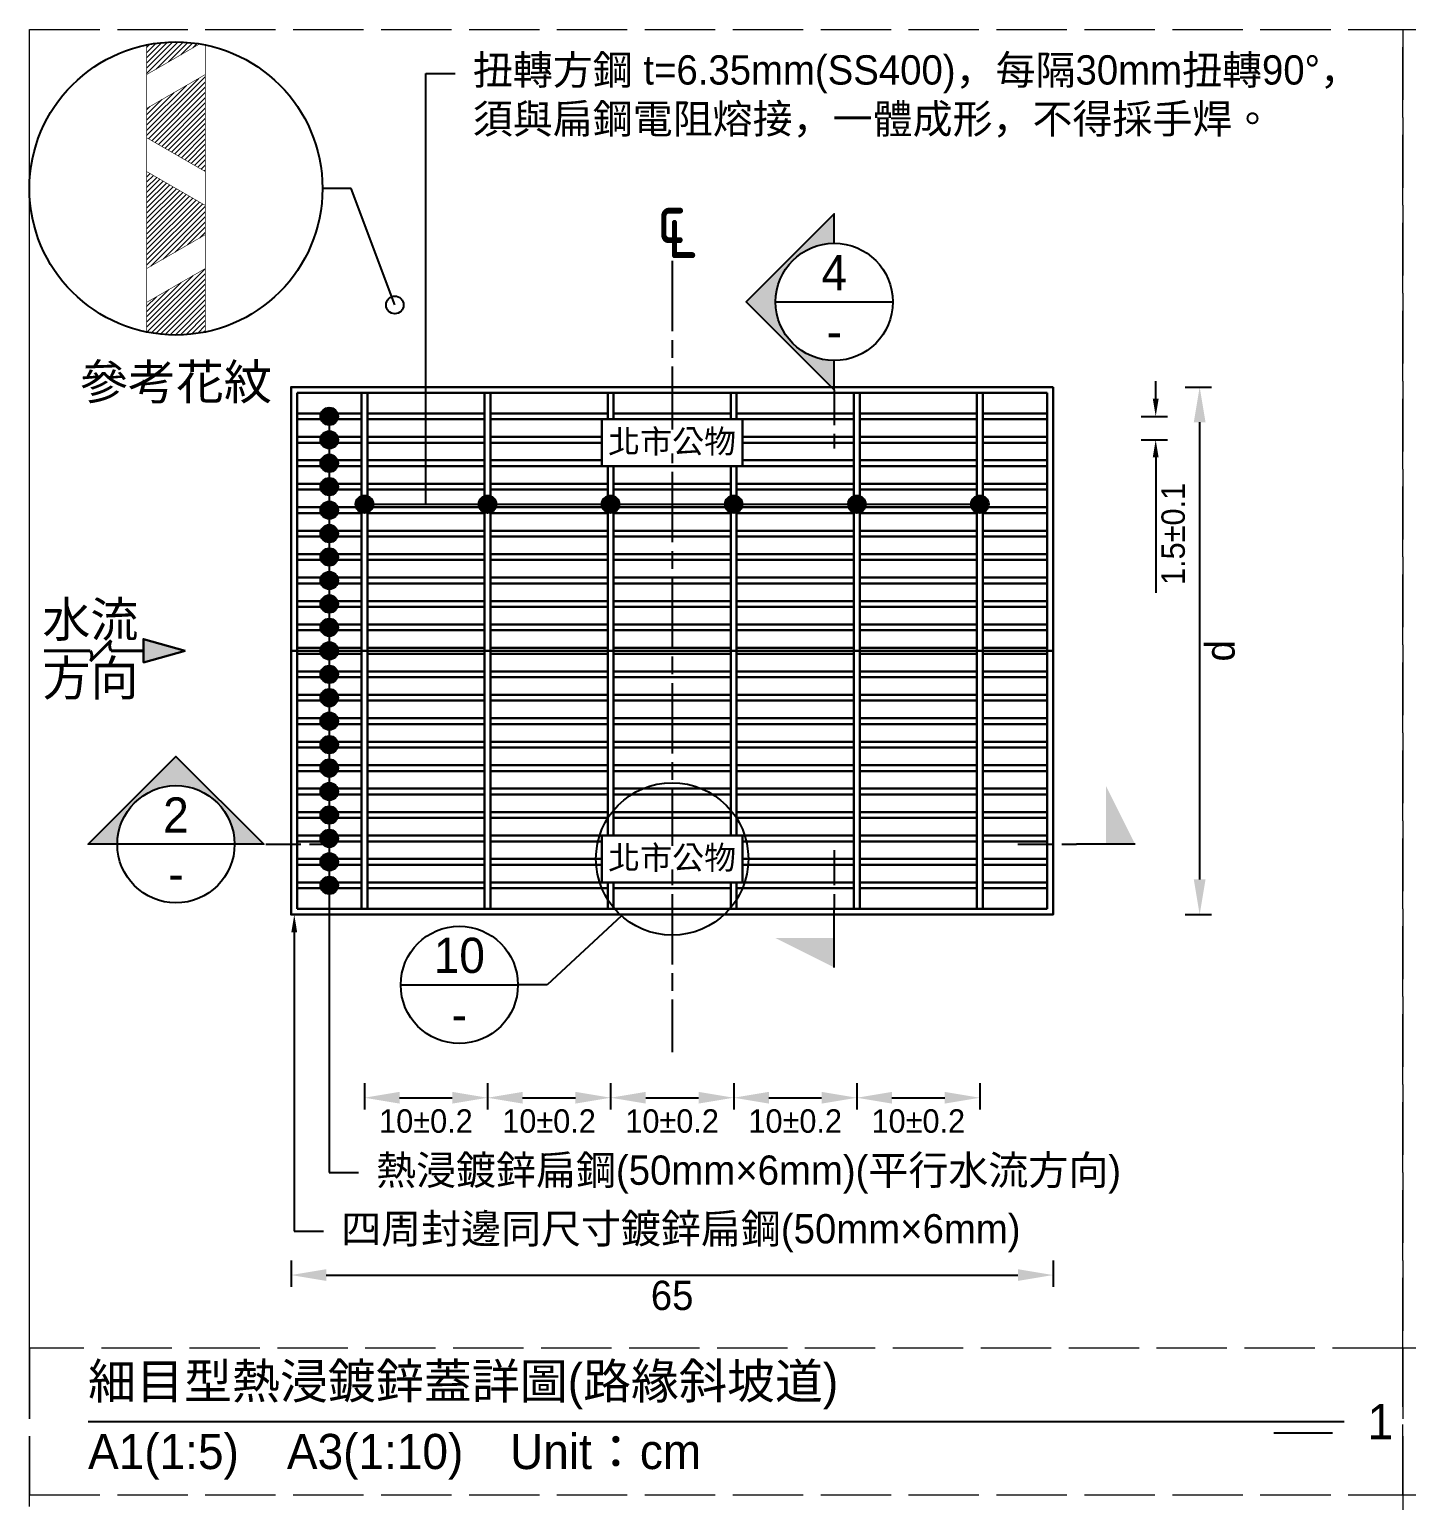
# Model space of a CAD drawing. Extents: x -2640 to 1802, y -2159 to 447.
# Drawn here: x -1710 to -1475, y -251 to 0 of the extents above; entities that cross this region are included whole.
import ezdxf
from ezdxf import colors
from ezdxf.entities.mleader import LeaderData, LeaderLine
from ezdxf.math import Vec2, Vec3

# ---------------------------------------------------------------- set-up
doc = ezdxf.new("R2010")
doc.units = 0
doc.header["$MEASUREMENT"] = 0
doc.linetypes.add('ACAD_ISO02W100', pattern=[15, 12, -3])
doc.linetypes.add('ACAD_ISO08W100', pattern=[36, 24, -3, 6, -3])
doc.layers.add('一、4.基本-隱藏', color=9, linetype='ACAD_ISO02W100', lineweight=20, plot=False)
doc.layers.add('三、3.文字-註解文字', color=2, linetype='Continuous')
for name, color, linetype, lineweight in [('二、1.繪圖-既有設施', 8, 'Continuous', 20), ('二、2.繪圖-施作項目', 181, 'Continuous', 30), ('二、6.繪圖-其他施作項目', 35, 'Continuous', 30)]:
    doc.layers.add(name, color=color, linetype=linetype, lineweight=lineweight)
doc.styles.add('既有名稱', font='kaiu.ttf', dxfattribs={"height": 4})
doc.styles.add('次圖名(詳圖)', font='MS PGothic.ttf', dxfattribs={"height": 6})
doc.styles.add('註解文字', font='MS PGothic.ttf', dxfattribs={"height": 4})
doc.styles.add('註解文字(詳圖)', font='MS PGothic.ttf', dxfattribs={"height": 5})
doc.dimstyles.new('註解文字', dxfattribs={"dimtxt": 4, "dimasz": 3, "dimexe": 2, "dimexo": 5, "dimgap": 1, "dimtad": 2, "dimzin": 0, "dimdsep": 46, "dimtxsty": '註解文字', "dimcen": 0.1, "dimclrd": 144, "dimclre": 144, "dimclrt": 256, "dimadec": 0, "dimazin": 0, "dimtfac": 1, "dimtofl": 0, "dimtmove": 0, "dimatfit": 3, "dimfxlon": 1, "dimtolj": 1, "dimtzin": 0, "dimlwd": -1, "dimlwe": -1, "dimarcsym": 1})
doc.dimstyles.new('註解文字(詳圖)', dxfattribs={"dimtxt": 5, "dimasz": 6, "dimexe": 2, "dimexo": 5, "dimgap": 1, "dimtad": 2, "dimzin": 0, "dimdsep": 46, "dimtxsty": '註解文字(詳圖)', "dimcen": 0.1, "dimclrd": 144, "dimclre": 144, "dimclrt": 256, "dimadec": 0, "dimazin": 0, "dimtfac": 1, "dimtofl": 0, "dimtmove": 0, "dimatfit": 3, "dimfxlon": 1, "dimtolj": 1, "dimtzin": 0, "dimlwd": -1, "dimlwe": -1, "dimarcsym": 1})

# ---------------------------------------------------------------- blocks, each defined once
blk = doc.blocks.new('_None')
blk = doc.blocks.new('*D227')
at = {"layer": 'Defpoints', "color": 0, "transparency": 16777216}
for p in [(-1535.35, -61.01), (-1535.35, -151.01), (-1510.35, -151.01)]:
    blk.add_point(p, dxfattribs=at)
at = {"layer": '三、3.文字-註解文字', "color": 144, "transparency": 16777216}
for p, q in [((-1512.85, -61.01), (-1508.35, -61.01)), ((-1510.35, -67.01), (-1510.35, -145.01)), ((-1512.85, -151.01), (-1508.35, -151.01))]:
    blk.add_line(p, q, dxfattribs=at)
for points in [[(-1511.35, -67.01), (-1509.35, -67.01), (-1510.35, -61.01)], [(-1511.35, -145.01), (-1509.35, -145.01), (-1510.35, -151.01)]]:
    blk.add_solid(points, dxfattribs=at)
at = {"layer": '三、3.文字-註解文字', "transparency": 16777216, "insert": (-1506.85, -106.01), "char_height": 5, "attachment_point": 5, "rotation": 90, "style": '註解文字(詳圖)'}
blk.add_mtext('\\A1;d', dxfattribs=at)
blk = doc.blocks.new('*D228')
at = {"layer": 'Defpoints', "color": 0, "transparency": 16777216}
for p in [(-1536.35, -66.01), (-1536.35, -70.01), (-1517.85, -70.01)]:
    blk.add_point(p, dxfattribs=at)
at = {"layer": '三、3.文字-註解文字', "color": 144, "transparency": 16777216}
for p, q in [((-1517.85, -63.01), (-1517.85, -60.01)), ((-1520.35, -66.01), (-1515.85, -66.01)), ((-1520.35, -70.01), (-1515.85, -70.01)), ((-1517.85, -73.01), (-1517.85, -96.13))]:
    blk.add_line(p, q, dxfattribs=at)
for points in [[(-1518.35, -63.01), (-1517.35, -63.01), (-1517.85, -66.01)], [(-1518.35, -73.01), (-1517.35, -73.01), (-1517.85, -70.01)]]:
    blk.add_solid(points, dxfattribs=at)
at = {"layer": '三、3.文字-註解文字', "transparency": 16777216, "insert": (-1514.85, -86.07), "char_height": 4, "attachment_point": 5, "rotation": 90, "style": '註解文字'}
blk.add_mtext('\\A1;1.5{\\fMS PGothic|b0|i0|c128|p34;%%P0.}1', dxfattribs=at)
blk = doc.blocks.new('*D229')
at = {"layer": 'Defpoints', "color": 0, "transparency": 16777216}
for p in [(-1665.35, -151.01), (-1535.35, -151.01), (-1535.35, -212.5)]:
    blk.add_point(p, dxfattribs=at)
at = {"layer": '三、3.文字-註解文字', "color": 144, "transparency": 16777216}
for p, q in [((-1665.35, -210), (-1665.35, -214.5)), ((-1535.35, -210), (-1535.35, -214.5)), ((-1659.35, -212.5), (-1541.35, -212.5))]:
    blk.add_line(p, q, dxfattribs=at)
for points in [[(-1659.35, -211.5), (-1659.35, -213.5), (-1665.35, -212.5)], [(-1541.35, -211.5), (-1541.35, -213.5), (-1535.35, -212.5)]]:
    blk.add_solid(points, dxfattribs=at)
at = {"layer": '三、3.文字-註解文字', "transparency": 16777216, "insert": (-1600.35, -216), "char_height": 5, "attachment_point": 5, "style": '註解文字(詳圖)'}
blk.add_mtext('\\A1;65', dxfattribs=at)
blk = doc.blocks.new('車行方向')
at = {"layer": '二、6.繪圖-其他施作項目', "ltscale": 0.1}
h = blk.add_hatch(color=256, dxfattribs=at)
h.dxf.hatch_style = 1
h.paths.add_polyline_path([(122.72, 334.65), (115.6, 332.66), (122.72, 330.66), (122.72, 332.65)])
for points in [[(115.6, 332.66), (122.72, 334.65), (122.72, 332.65), (122.72, 332.65)], [(115.6, 332.66), (122.72, 330.66), (122.72, 332.65), (122.72, 332.65)]]:
    blk.add_lwpolyline(points, dxfattribs=at)
at = {"layer": '二、6.繪圖-其他施作項目', "ltscale": 0.1, "const_width": 0.5}
blk.add_lwpolyline([(128.24, 332.65, 0.282843), (128.24, 334.42), (131.78, 330.88, -0.282843), (131.78, 332.65)], format="xyb", dxfattribs=at)
for points in [[(122.72, 332.65), (128.24, 332.65)], [(131.78, 332.65), (139.68, 332.65)]]:
    blk.add_lwpolyline(points, dxfattribs=at)
blk = doc.blocks.new('*D207')
at = {"layer": 'Defpoints', "color": 0, "transparency": 16777216}
for p in [(-1652.85, -151.01), (-1631.85, -151.01), (-1631.85, -182.25)]:
    blk.add_point(p, dxfattribs=at)
at = {"layer": '三、3.文字-註解文字', "color": 144, "transparency": 16777216}
for p, q in [((-1652.85, -179.75), (-1652.85, -184.25)), ((-1631.85, -179.75), (-1631.85, -184.25)), ((-1646.85, -182.25), (-1637.85, -182.25))]:
    blk.add_line(p, q, dxfattribs=at)
for points in [[(-1646.85, -181.25), (-1646.85, -183.25), (-1652.85, -182.25)], [(-1637.85, -181.25), (-1637.85, -183.25), (-1631.85, -182.25)]]:
    blk.add_solid(points, dxfattribs=at)
at = {"layer": '三、3.文字-註解文字', "transparency": 16777216, "insert": (-1642.35, -186.25), "char_height": 4, "attachment_point": 5, "style": '註解文字'}
blk.add_mtext('\\A1;10%%P0.2', dxfattribs=at)
blk = doc.blocks.new('*D208')
at = {"layer": 'Defpoints', "color": 0, "transparency": 16777216}
for p in [(-1631.85, -151.01), (-1610.85, -151.01), (-1610.85, -182.25)]:
    blk.add_point(p, dxfattribs=at)
at = {"layer": '三、3.文字-註解文字', "color": 144, "transparency": 16777216}
for p, q in [((-1631.85, -179.75), (-1631.85, -184.25)), ((-1610.85, -179.75), (-1610.85, -184.25)), ((-1625.85, -182.25), (-1616.85, -182.25))]:
    blk.add_line(p, q, dxfattribs=at)
for points in [[(-1625.85, -181.25), (-1625.85, -183.25), (-1631.85, -182.25)], [(-1616.85, -181.25), (-1616.85, -183.25), (-1610.85, -182.25)]]:
    blk.add_solid(points, dxfattribs=at)
at = {"layer": '三、3.文字-註解文字', "transparency": 16777216, "insert": (-1621.35, -186.25), "char_height": 4, "attachment_point": 5, "style": '註解文字'}
blk.add_mtext('\\A1;10%%P0.2', dxfattribs=at)
blk = doc.blocks.new('*D209')
at = {"layer": 'Defpoints', "color": 0, "transparency": 16777216}
for p in [(-1610.85, -151.01), (-1589.85, -151.01), (-1589.85, -182.25)]:
    blk.add_point(p, dxfattribs=at)
at = {"layer": '三、3.文字-註解文字', "color": 144, "transparency": 16777216}
for p, q in [((-1610.85, -179.75), (-1610.85, -184.25)), ((-1589.85, -179.75), (-1589.85, -184.25)), ((-1604.85, -182.25), (-1595.85, -182.25))]:
    blk.add_line(p, q, dxfattribs=at)
for points in [[(-1604.85, -181.25), (-1604.85, -183.25), (-1610.85, -182.25)], [(-1595.85, -181.25), (-1595.85, -183.25), (-1589.85, -182.25)]]:
    blk.add_solid(points, dxfattribs=at)
at = {"layer": '三、3.文字-註解文字', "transparency": 16777216, "insert": (-1600.35, -186.25), "char_height": 4, "attachment_point": 5, "style": '註解文字'}
blk.add_mtext('\\A1;10%%P0.2', dxfattribs=at)
blk = doc.blocks.new('*D210')
at = {"layer": 'Defpoints', "color": 0, "transparency": 16777216}
for p in [(-1589.85, -151.01), (-1568.85, -151.01), (-1568.85, -182.25)]:
    blk.add_point(p, dxfattribs=at)
at = {"layer": '三、3.文字-註解文字', "color": 144, "transparency": 16777216}
for p, q in [((-1589.85, -179.75), (-1589.85, -184.25)), ((-1568.85, -179.75), (-1568.85, -184.25)), ((-1583.85, -182.25), (-1574.85, -182.25))]:
    blk.add_line(p, q, dxfattribs=at)
for points in [[(-1583.85, -181.25), (-1583.85, -183.25), (-1589.85, -182.25)], [(-1574.85, -181.25), (-1574.85, -183.25), (-1568.85, -182.25)]]:
    blk.add_solid(points, dxfattribs=at)
at = {"layer": '三、3.文字-註解文字', "transparency": 16777216, "insert": (-1579.35, -186.25), "char_height": 4, "attachment_point": 5, "style": '註解文字'}
blk.add_mtext('\\A1;10%%P0.2', dxfattribs=at)
blk = doc.blocks.new('*D211')
at = {"layer": 'Defpoints', "color": 0, "transparency": 16777216}
for p in [(-1568.85, -151.01), (-1547.85, -151.01), (-1547.85, -182.25)]:
    blk.add_point(p, dxfattribs=at)
at = {"layer": '三、3.文字-註解文字', "color": 144, "transparency": 16777216}
for p, q in [((-1568.85, -179.75), (-1568.85, -184.25)), ((-1547.85, -179.75), (-1547.85, -184.25)), ((-1562.85, -182.25), (-1553.85, -182.25))]:
    blk.add_line(p, q, dxfattribs=at)
for points in [[(-1562.85, -181.25), (-1562.85, -183.25), (-1568.85, -182.25)], [(-1553.85, -181.25), (-1553.85, -183.25), (-1547.85, -182.25)]]:
    blk.add_solid(points, dxfattribs=at)
at = {"layer": '三、3.文字-註解文字', "transparency": 16777216, "insert": (-1558.35, -186.25), "char_height": 4, "attachment_point": 5, "style": '註解文字'}
blk.add_mtext('\\A1;10%%P0.2', dxfattribs=at)
blk = doc.blocks.new('_Small')
at = {"color": 0, "linetype": 'ByBlock', "lineweight": -2}
blk.add_circle((0, 0), 0.25, dxfattribs=at)

msp = doc.modelspace()

# ---------------------------------------------------------------- hatches: boundary and pattern name
at = {"layer": '三、3.文字-註解文字'}
h = msp.add_hatch(color=256, dxfattribs=at)
h.dxf.hatch_style = 1
h.paths.add_polyline_path([(-1572.693, -31.485), (-1587.693, -46.485), (-1572.693, -61.485), (-1572.693, -56.485, -0.4142136), (-1582.693, -46.485, -0.4142136), (-1572.693, -36.485)])
h = msp.add_hatch(color=144, dxfattribs=at)
h.dxf.hatch_style = 1
h.paths.add_polyline_path([(-1657.347, -66.011, 1), (-1660.347, -66.011, 1)])
h = msp.add_hatch(color=144, dxfattribs=at)
h.dxf.hatch_style = 1
h.paths.add_polyline_path([(-1657.347, -70.011, 1), (-1660.347, -70.011, 1)])
h = msp.add_hatch(color=144, dxfattribs=at)
h.dxf.hatch_style = 1
h.paths.add_polyline_path([(-1657.347, -74.011, 1), (-1660.347, -74.011, 1)])
h = msp.add_hatch(color=144, dxfattribs=at)
h.dxf.hatch_style = 1
h.paths.add_polyline_path([(-1657.347, -78.011, 1), (-1660.347, -78.011, 1)])
h = msp.add_hatch(color=144, dxfattribs=at)
h.dxf.hatch_style = 1
h.paths.add_polyline_path([(-1651.347, -81, 1), (-1654.347, -81, 1)])
h = msp.add_hatch(color=144, dxfattribs=at)
h.dxf.hatch_style = 1
h.paths.add_polyline_path([(-1630.347, -81, 1), (-1633.347, -81, 1)])
h = msp.add_hatch(color=144, dxfattribs=at)
h.dxf.hatch_style = 1
h.paths.add_polyline_path([(-1609.347, -81, 1), (-1612.347, -81, 1)])
h = msp.add_hatch(color=144, dxfattribs=at)
h.dxf.hatch_style = 1
h.paths.add_polyline_path([(-1588.347, -81, 1), (-1591.347, -81, 1)])
h = msp.add_hatch(color=144, dxfattribs=at)
h.dxf.hatch_style = 1
h.paths.add_polyline_path([(-1567.347, -81, 1), (-1570.347, -81, 1)])
h = msp.add_hatch(color=144, dxfattribs=at)
h.dxf.hatch_style = 1
h.paths.add_polyline_path([(-1546.347, -81, 1), (-1549.347, -81, 1)])
h = msp.add_hatch(color=144, dxfattribs=at)
h.dxf.hatch_style = 1
h.paths.add_polyline_path([(-1657.347, -82.011, 1), (-1660.347, -82.011, 1)])
h = msp.add_hatch(color=144, dxfattribs=at)
h.dxf.hatch_style = 1
h.paths.add_polyline_path([(-1657.347, -86.011, 1), (-1660.347, -86.011, 1)])
h = msp.add_hatch(color=144, dxfattribs=at)
h.dxf.hatch_style = 1
h.paths.add_polyline_path([(-1657.347, -90.011, 1), (-1660.347, -90.011, 1)])
h = msp.add_hatch(color=144, dxfattribs=at)
h.dxf.hatch_style = 1
h.paths.add_polyline_path([(-1657.347, -94.011, 1), (-1660.347, -94.011, 1)])
h = msp.add_hatch(color=144, dxfattribs=at)
h.dxf.hatch_style = 1
h.paths.add_polyline_path([(-1657.347, -98.011, 1), (-1660.347, -98.011, 1)])
h = msp.add_hatch(color=144, dxfattribs=at)
h.dxf.hatch_style = 1
h.paths.add_polyline_path([(-1657.347, -102.011, 1), (-1660.347, -102.011, 1)])
h = msp.add_hatch(color=144, dxfattribs=at)
h.dxf.hatch_style = 1
h.paths.add_polyline_path([(-1657.347, -106.011, 1), (-1660.347, -106.011, 1)])
h = msp.add_hatch(color=144, dxfattribs=at)
h.dxf.hatch_style = 1
h.paths.add_polyline_path([(-1657.347, -110.011, 1), (-1660.347, -110.011, 1)])
h = msp.add_hatch(color=144, dxfattribs=at)
h.dxf.hatch_style = 1
h.paths.add_polyline_path([(-1657.347, -114.011, 1), (-1660.347, -114.011, 1)])
h = msp.add_hatch(color=144, dxfattribs=at)
h.dxf.hatch_style = 1
h.paths.add_polyline_path([(-1657.347, -118.011, 1), (-1660.347, -118.011, 1)])
h = msp.add_hatch(color=144, dxfattribs=at)
h.dxf.hatch_style = 1
h.paths.add_polyline_path([(-1657.347, -122.011, 1), (-1660.347, -122.011, 1)])
h = msp.add_hatch(color=256, dxfattribs=at)
h.dxf.hatch_style = 1
h.paths.add_polyline_path([(-1700, -139.011), (-1685, -124.011), (-1670, -139.011), (-1675, -139.011, 0.4142136), (-1685, -129.011, 0.4142136), (-1695, -139.011)])
h = msp.add_hatch(color=144, dxfattribs=at)
h.dxf.hatch_style = 1
h.paths.add_polyline_path([(-1657.347, -126.011, 1), (-1660.347, -126.011, 1)])
h = msp.add_hatch(color=144, dxfattribs=at)
h.dxf.hatch_style = 1
h.paths.add_polyline_path([(-1657.347, -130.011, 1), (-1660.347, -130.011, 1)])
h = msp.add_hatch(color=256, dxfattribs=at)
h.dxf.hatch_style = 1
h.paths.add_polyline_path([(-1526.347, -129.011), (-1521.347, -139.011), (-1526.347, -139.011)])
h = msp.add_hatch(color=144, dxfattribs=at)
h.dxf.hatch_style = 1
h.paths.add_polyline_path([(-1657.347, -134.011, 1), (-1660.347, -134.011, 1)])
h = msp.add_hatch(color=144, dxfattribs=at)
h.dxf.hatch_style = 1
h.paths.add_polyline_path([(-1657.347, -138.011, 1), (-1660.347, -138.011, 1)])
h = msp.add_hatch(color=144, dxfattribs=at)
h.dxf.hatch_style = 1
h.paths.add_polyline_path([(-1657.347, -142.011, 1), (-1660.347, -142.011, 1)])
h = msp.add_hatch(color=144, dxfattribs=at)
h.dxf.hatch_style = 1
h.paths.add_polyline_path([(-1657.347, -146.011, 1), (-1660.347, -146.011, 1)])
h = msp.add_hatch(color=256, dxfattribs=at)
h.dxf.hatch_style = 1
h.paths.add_polyline_path([(-1582.693, -155.011), (-1572.693, -160.011), (-1572.693, -155.011)])
at = {"layer": '二、1.繪圖-既有設施'}
h = msp.add_hatch(dxfattribs=at)
h.set_pattern_fill('ANSI31', color=144, scale=5)
h.set_pattern_definition([(45, (-877.30573, 969.5922), (-0.44194174, 0.44194174), [])])
h.paths.add_polyline_path([(-1690, -2.639), (-1690, -7.7), (-1680.935, -2.466, 0.0914224)])
h.paths.add_polyline_path([(-1680, -7.7), (-1690, -13.473), (-1690, -18.473), (-1680, -24.247)])
h.paths.add_polyline_path([(-1690, -24.247), (-1690, -40.794), (-1680, -35.02), (-1680, -30.02)])
h.paths.add_polyline_path([(-1680, -40.794), (-1690, -46.567), (-1690, -51.629, 0.1010205), (-1680, -51.629)])

# ---------------------------------------------------------------- linework, layer by layer
at = {"layer": '一、4.基本-隱藏'}
for points in [[(-1710, 0), (-930, 0), (-930, -507), (-1710, -507)], [(-1710, 0), (-1475.693, 0), (-1475.693, -225), (-1710, -225)], [(-1475.693, 0), (-1395.693, 0), (-1395.693, -225), (-1475.693, -225)], [(-1710, -250), (-1475.693, -250), (-1475.693, -225), (-1710, -225)], [(-1475.693, -250), (-1395.693, -250), (-1395.693, -225), (-1475.693, -225)], [(-1710, -250), (-1475.693, -250), (-1475.693, -325), (-1710, -325)], [(-1475.693, -250), (-1395.693, -250), (-1395.693, -325), (-1475.693, -325)]]:
    msp.add_lwpolyline(points, close=True, dxfattribs=at)
at = {"layer": '三、3.文字-註解文字'}
for points in [[(-1572.693, -36.485), (-1572.693, -31.485), (-1587.693, -46.485), (-1572.693, -61.485), (-1572.693, -56.485)], [(-1582.693, -46.485), (-1562.693, -46.485)], [(-1652.347, -81), (-1653.347, -81)], [(-1632.347, -81), (-1631.347, -81)], [(-1611.347, -81), (-1610.347, -81)], [(-1590.347, -81), (-1589.347, -81)], [(-1569.347, -81), (-1568.347, -81)], [(-1548.347, -81), (-1547.347, -81)], [(-1695, -139.011), (-1700, -139.011), (-1685, -124.011), (-1670, -139.011), (-1675, -139.011)], [(-1675, -139.011), (-1695, -139.011)], [(-1521.347, -139.011), (-1531.347, -139.011)], [(-1572.693, -160.011), (-1572.693, -150.011)], [(-1646.655, -163), (-1626.655, -163)], [(-1700, -237.5), (-1485.693, -237.5)], [(-1487.693, -239.5), (-1497.693, -239.5)]]:
    msp.add_lwpolyline(points, dxfattribs=at)
at = {"layer": '三、3.文字-註解文字', "linetype": 'ACAD_ISO08W100', "ltscale": 0.5}
msp.add_lwpolyline([(-1600.347, -39.5), (-1600.347, -174.5)], dxfattribs=at)
at = {"layer": '三、3.文字-註解文字', "linetype": 'ACAD_ISO02W100', "ltscale": 0.5}
for points in [[(-1572.693, -61.485), (-1572.693, -71.485)], [(-1669.693, -139.011), (-1659.693, -139.011)], [(-1572.693, -140.011), (-1572.693, -150.011)], [(-1541.347, -139.011), (-1531.347, -139.011)]]:
    msp.add_lwpolyline(points, dxfattribs=at)
at = {"layer": '三、3.文字-註解文字', "color": 144}
msp.add_lwpolyline([(-1652.847, -81), (-1547.847, -81)], dxfattribs=at)
at = {"layer": '三、3.文字-註解文字'}
for centre, radius in [((-1685, -27.134), 25), ((-1572.693, -46.485), 10), ((-1685, -139.011), 10), ((-1600.347, -141.511), 13), ((-1636.655, -163), 10)]:
    msp.add_circle(centre, radius, dxfattribs=at)
at = {"layer": '三、3.文字-註解文字', "color": 144}
for centre in [(-1658.847, -66.011), (-1658.847, -70.011), (-1658.847, -74.011), (-1658.847, -78.011), (-1652.847, -81), (-1631.847, -81), (-1610.847, -81), (-1589.847, -81), (-1568.847, -81), (-1547.847, -81), (-1658.847, -82.011), (-1658.847, -86.011), (-1658.847, -90.011), (-1658.847, -94.011), (-1658.847, -98.011), (-1658.847, -102.011), (-1658.847, -106.011), (-1658.847, -110.011), (-1658.847, -114.011), (-1658.847, -118.011), (-1658.847, -122.011), (-1658.847, -126.011), (-1658.847, -130.011), (-1658.847, -134.011), (-1658.847, -138.011), (-1658.847, -142.011), (-1658.847, -146.011)]:
    msp.add_circle(centre, 1.5, dxfattribs=at)
at = {"layer": '二、2.繪圖-施作項目', "const_width": 0.1}
for points in [[(-1690, -7.7), (-1680.935, -2.466)], [(-1690, -2.639), (-1690, -51.629)], [(-1680, -2.639), (-1680, -51.629)], [(-1690, -13.473), (-1680, -7.7)], [(-1690, -18.473), (-1680, -24.247)], [(-1690, -24.247), (-1680, -30.02)], [(-1690, -40.794), (-1680, -35.02)], [(-1690, -46.567), (-1680, -40.794)]]:
    msp.add_lwpolyline(points, dxfattribs=at)
at = {"layer": '二、2.繪圖-施作項目'}
for points in [[(-1535.347, -61.011), (-1665.347, -61.011), (-1665.347, -151.011), (-1535.347, -151.011)], [(-1612.347, -66.511), (-1588.347, -66.511), (-1588.347, -74.511), (-1612.347, -74.511)], [(-1612.347, -137.511), (-1588.347, -137.511), (-1588.347, -145.511), (-1612.347, -145.511)]]:
    msp.add_lwpolyline(points, close=True, dxfattribs=at)
for points in [[(-1536.347, -62.011), (-1664.347, -62.011)], [(-1664.347, -62.011), (-1664.347, -150.011)], [(-1653.347, -62.011), (-1653.347, -150.011)], [(-1652.347, -62.011), (-1652.347, -150.011)], [(-1632.347, -62.011), (-1632.347, -150.011)], [(-1631.347, -62.011), (-1631.347, -150.011)], [(-1611.347, -62.011), (-1611.347, -66.511)], [(-1610.347, -62.011), (-1610.347, -66.511)], [(-1590.347, -66.511), (-1590.347, -62.011)], [(-1589.347, -66.511), (-1589.347, -62.011)], [(-1569.347, -150.011), (-1569.347, -62.011)], [(-1568.347, -150.011), (-1568.347, -62.011)], [(-1548.347, -150.011), (-1548.347, -62.011)], [(-1547.347, -150.011), (-1547.347, -62.011)], [(-1536.347, -150.011), (-1536.347, -62.011)], [(-1653.347, -65.511), (-1664.347, -65.511)], [(-1653.347, -66.511), (-1664.347, -66.511)], [(-1632.347, -65.511), (-1652.347, -65.511)], [(-1632.347, -66.511), (-1652.347, -66.511)], [(-1611.347, -65.511), (-1631.347, -65.511)], [(-1611.347, -66.511), (-1631.347, -66.511)], [(-1590.347, -65.511), (-1610.347, -65.511)], [(-1590.347, -66.511), (-1610.347, -66.511)], [(-1569.347, -65.511), (-1589.347, -65.511)], [(-1569.347, -66.511), (-1589.347, -66.511)], [(-1548.347, -65.511), (-1568.347, -65.511)], [(-1548.347, -66.511), (-1568.347, -66.511)], [(-1536.347, -65.511), (-1547.347, -65.511)], [(-1536.347, -66.511), (-1547.347, -66.511)], [(-1653.347, -69.511), (-1664.347, -69.511)], [(-1632.347, -69.511), (-1652.347, -69.511)], [(-1612.347, -69.511), (-1631.347, -69.511)], [(-1569.347, -69.511), (-1588.347, -69.511)], [(-1548.347, -69.511), (-1568.347, -69.511)], [(-1536.347, -69.511), (-1547.347, -69.511)], [(-1653.347, -70.511), (-1664.347, -70.511)], [(-1632.347, -70.511), (-1652.347, -70.511)], [(-1612.347, -70.511), (-1631.347, -70.511)], [(-1569.347, -70.511), (-1588.347, -70.511)], [(-1548.347, -70.511), (-1568.347, -70.511)], [(-1536.347, -70.511), (-1547.347, -70.511)], [(-1664.347, -73.511), (-1653.347, -73.511)], [(-1664.347, -74.511), (-1653.347, -74.511)], [(-1652.347, -73.511), (-1632.347, -73.511)], [(-1652.347, -74.511), (-1632.347, -74.511)], [(-1631.347, -73.511), (-1612.347, -73.511)], [(-1631.347, -74.511), (-1611.347, -74.511)], [(-1611.347, -74.511), (-1611.347, -137.511)], [(-1610.347, -74.511), (-1610.347, -137.511)], [(-1610.347, -74.511), (-1590.347, -74.511)], [(-1590.347, -137.511), (-1590.347, -74.511)], [(-1589.347, -137.511), (-1589.347, -74.511)], [(-1589.347, -74.511), (-1569.347, -74.511)], [(-1588.347, -73.511), (-1569.347, -73.511)], [(-1568.347, -73.511), (-1548.347, -73.511)], [(-1568.347, -74.511), (-1548.347, -74.511)], [(-1547.347, -73.511), (-1536.347, -73.511)], [(-1547.347, -74.511), (-1536.347, -74.511)], [(-1664.347, -77.511), (-1653.347, -77.511)], [(-1652.347, -77.511), (-1632.347, -77.511)], [(-1631.347, -77.511), (-1611.347, -77.511)], [(-1610.347, -77.511), (-1590.347, -77.511)], [(-1589.347, -77.511), (-1569.347, -77.511)], [(-1568.347, -77.511), (-1548.347, -77.511)], [(-1547.347, -77.511), (-1536.347, -77.511)], [(-1664.347, -78.511), (-1653.347, -78.511)], [(-1652.347, -78.511), (-1632.347, -78.511)], [(-1631.347, -78.511), (-1611.347, -78.511)], [(-1610.347, -78.511), (-1590.347, -78.511)], [(-1589.347, -78.511), (-1569.347, -78.511)], [(-1568.347, -78.511), (-1548.347, -78.511)], [(-1547.347, -78.511), (-1536.347, -78.511)], [(-1664.347, -81.511), (-1653.347, -81.511)], [(-1664.347, -82.511), (-1653.347, -82.511)], [(-1652.347, -81.511), (-1632.347, -81.511)], [(-1652.347, -82.511), (-1632.347, -82.511)], [(-1631.347, -81.511), (-1611.347, -81.511)], [(-1631.347, -82.511), (-1611.347, -82.511)], [(-1610.347, -81.511), (-1590.347, -81.511)], [(-1610.347, -82.511), (-1590.347, -82.511)], [(-1589.347, -81.511), (-1569.347, -81.511)], [(-1589.347, -82.511), (-1569.347, -82.511)], [(-1568.347, -81.511), (-1548.347, -81.511)], [(-1568.347, -82.511), (-1548.347, -82.511)], [(-1547.347, -81.511), (-1536.347, -81.511)], [(-1547.347, -82.511), (-1536.347, -82.511)], [(-1664.347, -85.511), (-1653.347, -85.511)], [(-1664.347, -86.511), (-1653.347, -86.511)], [(-1652.347, -85.511), (-1632.347, -85.511)], [(-1652.347, -86.511), (-1632.347, -86.511)], [(-1631.347, -85.511), (-1611.347, -85.511)], [(-1631.347, -86.511), (-1611.347, -86.511)], [(-1610.347, -85.511), (-1590.347, -85.511)], [(-1610.347, -86.511), (-1590.347, -86.511)], [(-1589.347, -85.511), (-1569.347, -85.511)], [(-1589.347, -86.511), (-1569.347, -86.511)], [(-1568.347, -85.511), (-1548.347, -85.511)], [(-1568.347, -86.511), (-1548.347, -86.511)], [(-1547.347, -85.511), (-1536.347, -85.511)], [(-1547.347, -86.511), (-1536.347, -86.511)], [(-1664.347, -89.511), (-1653.347, -89.511)], [(-1652.347, -89.511), (-1632.347, -89.511)], [(-1631.347, -89.511), (-1611.347, -89.511)], [(-1610.347, -89.511), (-1590.347, -89.511)], [(-1589.347, -89.511), (-1569.347, -89.511)], [(-1568.347, -89.511), (-1548.347, -89.511)], [(-1547.347, -89.511), (-1536.347, -89.511)], [(-1664.347, -90.511), (-1653.347, -90.511)], [(-1652.347, -90.511), (-1632.347, -90.511)], [(-1631.347, -90.511), (-1611.347, -90.511)], [(-1610.347, -90.511), (-1590.347, -90.511)], [(-1589.347, -90.511), (-1569.347, -90.511)], [(-1568.347, -90.511), (-1548.347, -90.511)], [(-1547.347, -90.511), (-1536.347, -90.511)], [(-1664.347, -93.511), (-1653.347, -93.511)], [(-1664.347, -94.511), (-1653.347, -94.511)], [(-1652.347, -93.511), (-1632.347, -93.511)], [(-1652.347, -94.511), (-1632.347, -94.511)], [(-1631.347, -93.511), (-1611.347, -93.511)], [(-1631.347, -94.511), (-1611.347, -94.511)], [(-1610.347, -93.511), (-1590.347, -93.511)], [(-1610.347, -94.511), (-1590.347, -94.511)], [(-1589.347, -93.511), (-1569.347, -93.511)], [(-1589.347, -94.511), (-1569.347, -94.511)], [(-1568.347, -93.511), (-1548.347, -93.511)], [(-1568.347, -94.511), (-1548.347, -94.511)], [(-1547.347, -93.511), (-1536.347, -93.511)], [(-1547.347, -94.511), (-1536.347, -94.511)], [(-1664.347, -97.511), (-1653.347, -97.511)], [(-1652.347, -97.511), (-1632.347, -97.511)], [(-1631.347, -97.511), (-1611.347, -97.511)], [(-1610.347, -97.511), (-1590.347, -97.511)], [(-1589.347, -97.511), (-1569.347, -97.511)], [(-1568.347, -97.511), (-1548.347, -97.511)], [(-1547.347, -97.511), (-1536.347, -97.511)], [(-1664.347, -98.511), (-1653.347, -98.511)], [(-1652.347, -98.511), (-1632.347, -98.511)], [(-1631.347, -98.511), (-1611.347, -98.511)], [(-1610.347, -98.511), (-1590.347, -98.511)], [(-1589.347, -98.511), (-1569.347, -98.511)], [(-1568.347, -98.511), (-1548.347, -98.511)], [(-1547.347, -98.511), (-1536.347, -98.511)], [(-1664.347, -101.511), (-1653.347, -101.511)], [(-1664.347, -102.511), (-1653.347, -102.511)], [(-1652.347, -101.511), (-1632.347, -101.511)], [(-1652.347, -102.511), (-1632.347, -102.511)], [(-1631.347, -101.511), (-1611.347, -101.511)], [(-1631.347, -102.511), (-1611.347, -102.511)], [(-1610.347, -101.511), (-1590.347, -101.511)], [(-1610.347, -102.511), (-1590.347, -102.511)], [(-1589.347, -101.511), (-1569.347, -101.511)], [(-1589.347, -102.511), (-1569.347, -102.511)], [(-1568.347, -101.511), (-1548.347, -101.511)], [(-1568.347, -102.511), (-1548.347, -102.511)], [(-1547.347, -101.511), (-1536.347, -101.511)], [(-1547.347, -102.511), (-1536.347, -102.511)], [(-1664.347, -105.511), (-1653.347, -105.511)], [(-1664.347, -106.511), (-1653.347, -106.511)], [(-1652.347, -105.511), (-1632.347, -105.511)], [(-1652.347, -106.511), (-1632.347, -106.511)], [(-1631.347, -105.511), (-1611.347, -105.511)], [(-1631.347, -106.511), (-1611.347, -106.511)], [(-1610.347, -105.511), (-1590.347, -105.511)], [(-1610.347, -106.511), (-1590.347, -106.511)], [(-1589.347, -105.511), (-1569.347, -105.511)], [(-1589.347, -106.511), (-1569.347, -106.511)], [(-1568.347, -105.511), (-1548.347, -105.511)], [(-1568.347, -106.511), (-1548.347, -106.511)], [(-1547.347, -105.511), (-1536.347, -105.511)], [(-1547.347, -106.511), (-1536.347, -106.511)], [(-1664.347, -109.511), (-1653.347, -109.511)], [(-1652.347, -109.511), (-1632.347, -109.511)], [(-1631.347, -109.511), (-1611.347, -109.511)], [(-1610.347, -109.511), (-1590.347, -109.511)], [(-1589.347, -109.511), (-1569.347, -109.511)], [(-1568.347, -109.511), (-1548.347, -109.511)], [(-1547.347, -109.511), (-1536.347, -109.511)], [(-1664.347, -110.511), (-1653.347, -110.511)], [(-1652.347, -110.511), (-1632.347, -110.511)], [(-1631.347, -110.511), (-1611.347, -110.511)], [(-1610.347, -110.511), (-1590.347, -110.511)], [(-1589.347, -110.511), (-1569.347, -110.511)], [(-1568.347, -110.511), (-1548.347, -110.511)], [(-1547.347, -110.511), (-1536.347, -110.511)], [(-1664.347, -113.511), (-1653.347, -113.511)], [(-1664.347, -114.511), (-1653.347, -114.511)], [(-1652.347, -113.511), (-1632.347, -113.511)], [(-1652.347, -114.511), (-1632.347, -114.511)], [(-1631.347, -113.511), (-1611.347, -113.511)], [(-1631.347, -114.511), (-1611.347, -114.511)], [(-1610.347, -113.511), (-1590.347, -113.511)], [(-1610.347, -114.511), (-1590.347, -114.511)], [(-1589.347, -113.511), (-1569.347, -113.511)], [(-1589.347, -114.511), (-1569.347, -114.511)], [(-1568.347, -113.511), (-1548.347, -113.511)], [(-1568.347, -114.511), (-1548.347, -114.511)], [(-1547.347, -113.511), (-1536.347, -113.511)], [(-1547.347, -114.511), (-1536.347, -114.511)], [(-1664.347, -117.511), (-1653.347, -117.511)], [(-1652.347, -117.511), (-1632.347, -117.511)], [(-1631.347, -117.511), (-1611.347, -117.511)], [(-1610.347, -117.511), (-1590.347, -117.511)], [(-1589.347, -117.511), (-1569.347, -117.511)], [(-1568.347, -117.511), (-1548.347, -117.511)], [(-1547.347, -117.511), (-1536.347, -117.511)], [(-1664.347, -118.511), (-1653.347, -118.511)], [(-1652.347, -118.511), (-1632.347, -118.511)], [(-1631.347, -118.511), (-1611.347, -118.511)], [(-1610.347, -118.511), (-1590.347, -118.511)], [(-1589.347, -118.511), (-1569.347, -118.511)], [(-1568.347, -118.511), (-1548.347, -118.511)], [(-1547.347, -118.511), (-1536.347, -118.511)], [(-1664.347, -121.511), (-1653.347, -121.511)], [(-1664.347, -122.511), (-1653.347, -122.511)], [(-1652.347, -121.511), (-1632.347, -121.511)], [(-1652.347, -122.511), (-1632.347, -122.511)], [(-1631.347, -121.511), (-1611.347, -121.511)], [(-1631.347, -122.511), (-1611.347, -122.511)], [(-1610.347, -121.511), (-1590.347, -121.511)], [(-1610.347, -122.511), (-1590.347, -122.511)], [(-1589.347, -121.511), (-1569.347, -121.511)], [(-1589.347, -122.511), (-1569.347, -122.511)], [(-1568.347, -121.511), (-1548.347, -121.511)], [(-1568.347, -122.511), (-1548.347, -122.511)], [(-1547.347, -121.511), (-1536.347, -121.511)], [(-1547.347, -122.511), (-1536.347, -122.511)], [(-1664.347, -125.511), (-1653.347, -125.511)], [(-1664.347, -126.511), (-1653.347, -126.511)], [(-1652.347, -125.511), (-1632.347, -125.511)], [(-1652.347, -126.511), (-1632.347, -126.511)], [(-1631.347, -125.511), (-1611.347, -125.511)], [(-1631.347, -126.511), (-1611.347, -126.511)], [(-1610.347, -125.511), (-1590.347, -125.511)], [(-1610.347, -126.511), (-1590.347, -126.511)], [(-1589.347, -125.511), (-1569.347, -125.511)], [(-1589.347, -126.511), (-1569.347, -126.511)], [(-1568.347, -125.511), (-1548.347, -125.511)], [(-1568.347, -126.511), (-1548.347, -126.511)], [(-1547.347, -125.511), (-1536.347, -125.511)], [(-1547.347, -126.511), (-1536.347, -126.511)], [(-1664.347, -129.511), (-1653.347, -129.511)], [(-1652.347, -129.511), (-1632.347, -129.511)], [(-1631.347, -129.511), (-1611.347, -129.511)], [(-1610.347, -129.511), (-1590.347, -129.511)], [(-1589.347, -129.511), (-1569.347, -129.511)], [(-1568.347, -129.511), (-1548.347, -129.511)], [(-1547.347, -129.511), (-1536.347, -129.511)], [(-1664.347, -130.511), (-1653.347, -130.511)], [(-1652.347, -130.511), (-1632.347, -130.511)], [(-1631.347, -130.511), (-1611.347, -130.511)], [(-1610.347, -130.511), (-1590.347, -130.511)], [(-1589.347, -130.511), (-1569.347, -130.511)], [(-1568.347, -130.511), (-1548.347, -130.511)], [(-1547.347, -130.511), (-1536.347, -130.511)], [(-1664.347, -133.511), (-1653.347, -133.511)], [(-1664.347, -134.511), (-1653.347, -134.511)], [(-1652.347, -133.511), (-1632.347, -133.511)], [(-1652.347, -134.511), (-1632.347, -134.511)], [(-1631.347, -133.511), (-1611.347, -133.511)], [(-1631.347, -134.511), (-1611.347, -134.511)], [(-1610.347, -133.511), (-1590.347, -133.511)], [(-1610.347, -134.511), (-1590.347, -134.511)], [(-1589.347, -133.511), (-1569.347, -133.511)], [(-1589.347, -134.511), (-1569.347, -134.511)], [(-1568.347, -133.511), (-1548.347, -133.511)], [(-1568.347, -134.511), (-1548.347, -134.511)], [(-1547.347, -133.511), (-1536.347, -133.511)], [(-1547.347, -134.511), (-1536.347, -134.511)], [(-1664.347, -137.511), (-1653.347, -137.511)], [(-1652.347, -137.511), (-1632.347, -137.511)], [(-1631.347, -137.511), (-1611.347, -137.511)], [(-1610.347, -137.511), (-1590.347, -137.511)], [(-1589.347, -137.511), (-1569.347, -137.511)], [(-1568.347, -137.511), (-1548.347, -137.511)], [(-1547.347, -137.511), (-1536.347, -137.511)], [(-1664.347, -138.511), (-1653.347, -138.511)], [(-1652.347, -138.511), (-1632.347, -138.511)], [(-1631.347, -138.511), (-1612.347, -138.511)], [(-1588.347, -138.511), (-1569.347, -138.511)], [(-1568.347, -138.511), (-1548.347, -138.511)], [(-1547.347, -138.511), (-1536.347, -138.511)], [(-1664.347, -141.511), (-1653.347, -141.511)], [(-1664.347, -142.511), (-1653.347, -142.511)], [(-1652.347, -141.511), (-1632.347, -141.511)], [(-1652.347, -142.511), (-1632.347, -142.511)], [(-1631.347, -141.511), (-1612.347, -141.511)], [(-1631.347, -142.511), (-1612.347, -142.511)], [(-1588.347, -141.511), (-1569.347, -141.511)], [(-1588.347, -142.511), (-1569.347, -142.511)], [(-1568.347, -141.511), (-1548.347, -141.511)], [(-1568.347, -142.511), (-1548.347, -142.511)], [(-1547.347, -141.511), (-1536.347, -141.511)], [(-1547.347, -142.511), (-1536.347, -142.511)], [(-1664.347, -145.511), (-1653.347, -145.511)], [(-1652.347, -145.511), (-1632.347, -145.511)], [(-1631.347, -145.511), (-1611.347, -145.511)], [(-1611.347, -145.511), (-1611.347, -150.011)], [(-1610.347, -145.511), (-1610.347, -150.011)], [(-1610.347, -145.511), (-1590.347, -145.511)], [(-1590.347, -150.011), (-1590.347, -145.511)], [(-1589.347, -145.511), (-1569.347, -145.511)], [(-1589.347, -150.011), (-1589.347, -145.511)], [(-1568.347, -145.511), (-1548.347, -145.511)], [(-1547.347, -145.511), (-1536.347, -145.511)], [(-1664.347, -146.511), (-1653.347, -146.511)], [(-1652.347, -146.511), (-1632.347, -146.511)], [(-1631.347, -146.511), (-1611.347, -146.511)], [(-1610.347, -146.511), (-1590.347, -146.511)], [(-1589.347, -146.511), (-1569.347, -146.511)], [(-1568.347, -146.511), (-1548.347, -146.511)], [(-1547.347, -146.511), (-1536.347, -146.511)], [(-1664.347, -150.011), (-1536.347, -150.011)]]:
    msp.add_lwpolyline(points, dxfattribs=at)
at = {"layer": '二、6.繪圖-其他施作項目', "color": 144}
msp.add_lwpolyline([(-1535.347, -106.011), (-1665.347, -106.011)], dxfattribs=at)

# ---------------------------------------------------------------- block references
at = {"layer": '二、6.繪圖-其他施作項目', "xscale": -1, "rotation": 0.007632838785260887}
msp.add_blockref('車行方向', (-1567.773, -438.634), dxfattribs=at)

# ---------------------------------------------------------------- texts
at = {"layer": '三、3.文字-註解文字'}
for s, width, gutter_width, heights, insert, char_height, attachment_point, style in [('{\\fMS PGothic|b0|i0|c128|p34;℄}', 4.50432, 30, [11], (-1600.347, -33.5), 10, 5, '次圖名(詳圖)'), ('4', 6.60394, 25, [0], (-1572.693, -41.485), 6, 5, '註解文字(詳圖)'), ('-', 6.60394, 25, [0], (-1572.693, -51.485), 6, 5, '註解文字(詳圖)'), ('{\\fMS PGothic|b0|i0|c128|p34;參考花紋}', 34.78694, 30, [0], (-1685, -57.134), 6, 2, '次圖名(詳圖)'), ('水流{\\fMS PGothic|b0|i0|c128|p34;\\P方向}', 22.73727, 30, [0], (-1699.592, -106.001), 6, 5, '次圖名(詳圖)'), ('2', 6.60394, 25, [0], (-1685, -134.011), 6, 5, '註解文字(詳圖)'), ('-', 6.60394, 25, [0], (-1685, -144.011), 6, 5, '註解文字(詳圖)'), ('10', 6.60394, 25, [0], (-1636.655, -158), 6, 5, '註解文字(詳圖)'), ('-', 6.60394, 25, [0], (-1636.655, -168), 6, 5, '註解文字(詳圖)'), ('細目型{\\fMS PGothic|b0|i0|c128|p34;熱浸鍍鋅蓋詳圖(路緣斜坡道)}', 138.1124, 15, [0], (-1700, -231.5), 6, 4, '次圖名(詳圖)'), ('1', 3, 15, [0], (-1481.693, -237.5), 6, 4, '次圖名(詳圖)'), ('{\\fMS PGothic|b0|i0|c128|p34;A1(1:}5{\\fMS PGothic|b0|i0|c128|p34;)\u3000A3(1:}1{\\fMS PGothic|b0|i0|c128|p34;0)^IUnit：cm}', 136.03259, 15, [0], (-1700, -243.5), 6, 4, '次圖名(詳圖)')]:
    msp.add_mtext_dynamic_manual_height_columns(s, width=width, gutter_width=gutter_width, heights=heights, dxfattribs=dict(at, insert=insert, char_height=char_height, attachment_point=attachment_point, style=style))

# ---------------------------------------------------------------- dimensions: what is measured, and where the dimension line sits
dim = msp.add_linear_dim(base=(-1517.847, -70.011), p1=(-1536.347, -66.011), p2=(-1536.347, -70.011), angle=90, text='1.5{\\fMS PGothic|b0|i0|c128|p34;%%P0.}1', dimstyle='註解文字', override={"dimtxt": 3}, dxfattribs=at)
dim.commit()
dim.dimension.update_dxf_attribs({"geometry": '*D228', "text_midpoint": (-1517.847, -86.068), "dimtype": 160})
dim = msp.add_linear_dim(base=(-1510.347, -151.011), p1=(-1535.347, -61.011), p2=(-1535.347, -151.011), angle=90, text='d', dimstyle='註解文字(詳圖)', dxfattribs=at)
dim.commit()
dim.dimension.update_dxf_attribs({"geometry": '*D227', "text_midpoint": (-1506.847, -106.011)})
dim = msp.add_linear_dim(base=(-1535.347, -212.5), p1=(-1665.347, -151.011), p2=(-1535.347, -151.011), text='65', dimstyle='註解文字(詳圖)', dxfattribs=at)
dim.commit()
dim.dimension.update_dxf_attribs({"geometry": '*D229', "text_midpoint": (-1600.347, -216)})
at = {"layer": '三、3.文字-註解文字', "color": 144}
for base, p1, p2, picture, middle in [((-1631.847, -182.25), (-1652.847, -151.011), (-1631.847, -151.011), '*D207', (-1642.347, -182.25)), ((-1610.847, -182.25), (-1631.847, -151.011), (-1610.847, -151.011), '*D208', (-1621.347, -182.25)), ((-1589.847, -182.25), (-1610.847, -151.011), (-1589.847, -151.011), '*D209', (-1600.347, -182.25)), ((-1568.847, -182.25), (-1589.847, -151.011), (-1568.847, -151.011), '*D210', (-1579.347, -182.25)), ((-1547.847, -182.25), (-1568.847, -151.011), (-1547.847, -151.011), '*D211', (-1558.347, -182.25))]:
    dim = msp.add_linear_dim(base=base, p1=p1, p2=p2, text='10%%P0.2', dimstyle='註解文字(詳圖)', override={"dimtxt": 5, "dimgap": 2, "dimtxsty": '註解文字'}, dxfattribs=at)
    dim.commit()
    dim.dimension.update_dxf_attribs({"geometry": picture, "text_midpoint": middle, "dimtype": 160})

# ---------------------------------------------------------------- leaders
at = {"layer": '三、3.文字-註解文字'}
ml = msp.add_multileader_mtext('Standard', dxfattribs=at)
ml.set_content('{\\fMS PGothic|b0|i0|c128|p34;扭轉方鋼 t=6.35mm(SS400)，每隔30mm扭轉90%%D，須與扁鋼電阻\\fPMingLiU|b0|i0|c136|p18;熔接\\fMS PGothic|b0|i0|c128|p34;，一體成形，不得採手\\fPMingLiU|b0|i0|c136|p18;焊。}', color=256, style='註解文字(詳圖)')
ml.set_leader_properties(color=144, linetype='ByLayer', lineweight=-1)
ml.set_arrow_properties(name='NONE')
ml.build(insert=Vec2(0, 0))
ml.multileader.update_dxf_attribs({"dogleg_length": 5, "arrow_head_size": 3})
ctx = ml.context
ctx.base_point, ctx.char_height, ctx.arrow_head_size, ctx.landing_gap_size, ctx.plane_origin = Vec3(-1637.347, -7.5), 5, 3, 3, Vec3(-1643.193, -53)
notes = []
notes.append((ctx, [(0, (1, 1, 0), (-1642.347, -7.5), (1, 0), 5, [(0, [(-1642.347, -81)], 0, [])])]))
ctx.mtext.insert, ctx.mtext.width, ctx.mtext.flow_direction = Vec3(-1634.347, -4.408), 153.49516, 5
ml = msp.add_multileader_mtext('Standard', dxfattribs=at)
ml.set_content('{\\fMS PGothic|b0|i0|c128|p34; }', color=256, style='註解文字(詳圖)')
ml.set_leader_properties(color=144, linetype='ByLayer', lineweight=-1)
ml.set_arrow_properties(name='SMALL')
ml.build(insert=Vec2(0, 0))
ml.multileader.update_dxf_attribs({"dogleg_length": 5, "arrow_head_size": 6})
ctx = ml.context
ctx.base_point, ctx.char_height, ctx.arrow_head_size, ctx.landing_gap_size, ctx.plane_origin = Vec3(-1668.322, -27.134), 5, 6, 3, Vec3(-1642.347, -47)
ctx.text_align_type = 2
notes.append((ctx, [(0, (1, 1, 0), (-1655.106, -27.134), (-1, 0), 5, [(0, [(-1647.66, -47)], 0, [])])]))
ctx.mtext.insert, ctx.mtext.alignment, ctx.mtext.flow_direction = Vec3(-1663.106, -24.634), 3, 5
ml = msp.add_multileader_mtext('Standard', dxfattribs=at)
ml.set_content('{\\fMS PGothic|b0|i0|c128|p34;熱浸鍍鋅扁鋼(50mm×6mm)}(平行水流方向)', color=256, style='註解文字(詳圖)')
ml.set_leader_properties(color=144, linetype='ByLayer', lineweight=-1)
ml.set_arrow_properties(name='NONE')
ml.build(insert=Vec2(0, 0))
ml.multileader.update_dxf_attribs({"dogleg_length": 5, "arrow_head_size": 3})
ctx = ml.context
ctx.base_point, ctx.char_height, ctx.arrow_head_size, ctx.landing_gap_size, ctx.plane_origin = Vec3(-1653.847, -195), 5, 3, 3, Vec3(-1658.847, -29.5)
notes.append((ctx, [(0, (1, 1, 0), (-1658.847, -195), (1, 0), 5, [(0, [(-1658.847, -66.011)], 0, [])])]))
ctx.mtext.insert, ctx.mtext.width, ctx.mtext.flow_direction = Vec3(-1650.847, -192.102), 135.99676, 5
ml = msp.add_multileader_mtext('Standard', dxfattribs=at)
ml.set_content('四周封邊同尺寸鍍鋅扁鋼(50mm×6mm)', color=256, style='註解文字(詳圖)')
ml.set_leader_properties(color=144, linetype='ByLayer', lineweight=-1)
ml.build(insert=Vec2(0, 0))
ml.multileader.update_dxf_attribs({"dogleg_length": 5, "arrow_head_size": 3})
ctx = ml.context
ctx.base_point, ctx.char_height, ctx.arrow_head_size, ctx.landing_gap_size, ctx.plane_origin = Vec3(-1659.815, -205), 5, 3, 3, Vec3(-1664.815, -154.5)
notes.append((ctx, [(0, (1, 1, 0), (-1664.815, -205), (1, 0), 5, [(0, [(-1664.815, -151.011)], 0, [])])]))
ctx.mtext.insert, ctx.mtext.width, ctx.mtext.flow_direction = Vec3(-1656.815, -202.102), 135.99676, 5
ml = msp.add_multileader_mtext('Standard', dxfattribs=at)
ml.set_content('{\\fMS PGothic|b0|i0|c128|p34; }', color=256, style='註解文字(詳圖)')
ml.set_leader_properties(color=144, linetype='ByLayer', lineweight=-1)
ml.set_arrow_properties(name='NONE')
ml.build(insert=Vec2(0, 0))
ml.multileader.update_dxf_attribs({"dogleg_length": 5, "arrow_head_size": 15})
ctx = ml.context
ctx.base_point, ctx.char_height, ctx.arrow_head_size, ctx.landing_gap_size, ctx.plane_origin = Vec3(-1634.871, -163), 5, 15, 3, Vec3(-1600.347, -147.511)
ctx.text_align_type = 2
notes.append((ctx, [(1, (1, 1, 0), (-1621.655, -163), (-1, 0), 5, [(0, [(-1608.98, -151.231)], 0, [])])]))
ctx.mtext.insert, ctx.mtext.alignment, ctx.mtext.flow_direction = Vec3(-1629.655, -160.5), 3, 5
for ctx, leaders in notes:
    for number, flags, end, landing, length, lines in leaders:
        leader = LeaderData()
        leader.index, (leader.has_last_leader_line, leader.has_dogleg_vector, leader.attachment_direction) = number, flags
        leader.last_leader_point, leader.dogleg_vector, leader.dogleg_length = Vec3(end), Vec3(landing), length
        for number, points, colour, breaks in lines:
            line = LeaderLine()
            line.index, line.vertices, line.color, line.breaks = number, Vec3.list(points), colors.encode_raw_color(colour), breaks
            leader.lines.append(line)
        ctx.leaders.append(leader)

# ---------------------------------------------------------------- next in the draw order: texts
at = {"layer": '二、2.繪圖-施作項目', "char_height": 4, "attachment_point": 5, "style": '既有名稱', "bg_fill": 3, "box_fill_scale": 1, "bg_fill_color": 256, "bg_fill_transparency": 0}
for insert in [(-1600.347, -70.511), (-1600.347, -141.511)]:
    msp.add_mtext_dynamic_manual_height_columns('北市公物', width=23.0089, gutter_width=20, heights=[0], dxfattribs=dict(at, insert=insert))

doc.saveas('drawing.dxf')
